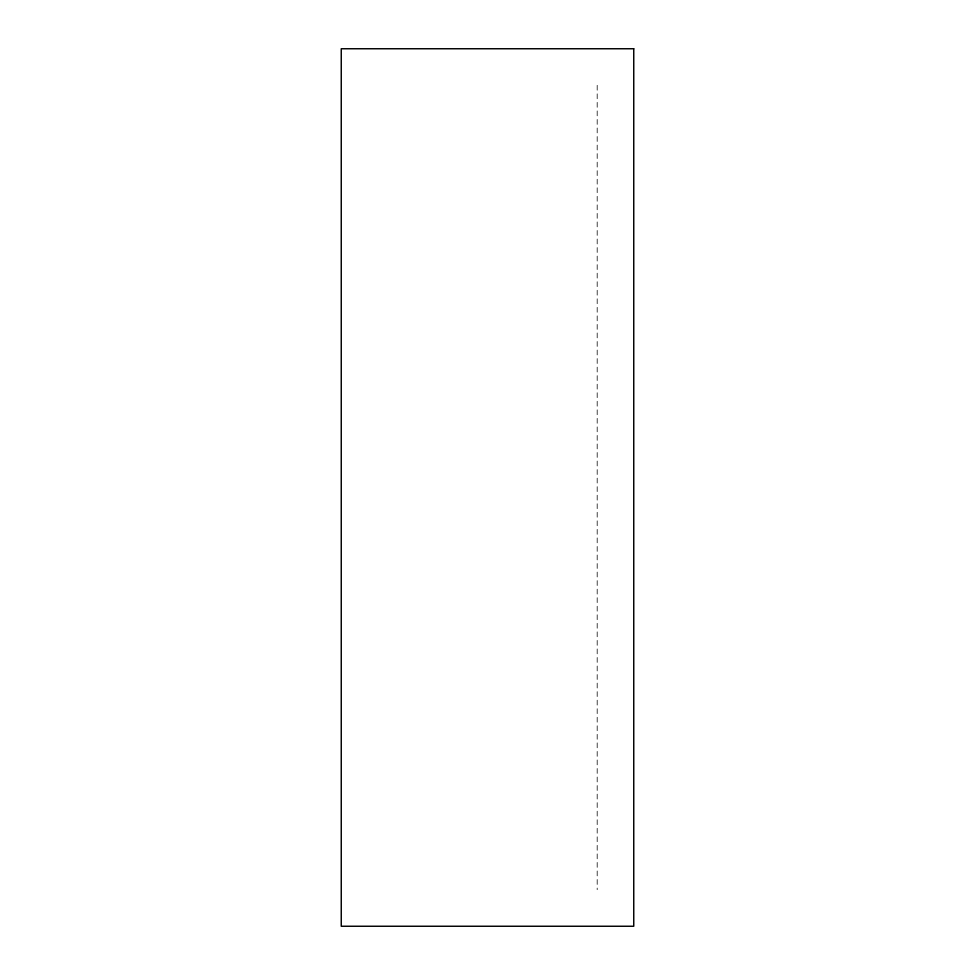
<?xml version="1.0" encoding="UTF-8"?>
<svg xmlns="http://www.w3.org/2000/svg" width="975" height="975" viewBox="0 0 975 975"><rect width="100%" height="100%" fill="white"/><g stroke="black" fill="none" stroke-linecap="round" stroke-linejoin="round"><path stroke-width="0.73" stroke-dasharray="4.88 3.66" d="M597.188 85.312L597.188 889.688"/><path stroke-width="1.46" d="M633.75 48.75L341.25 48.75L341.25 926.25L633.75 926.25L633.75 48.75"/></g></svg>
